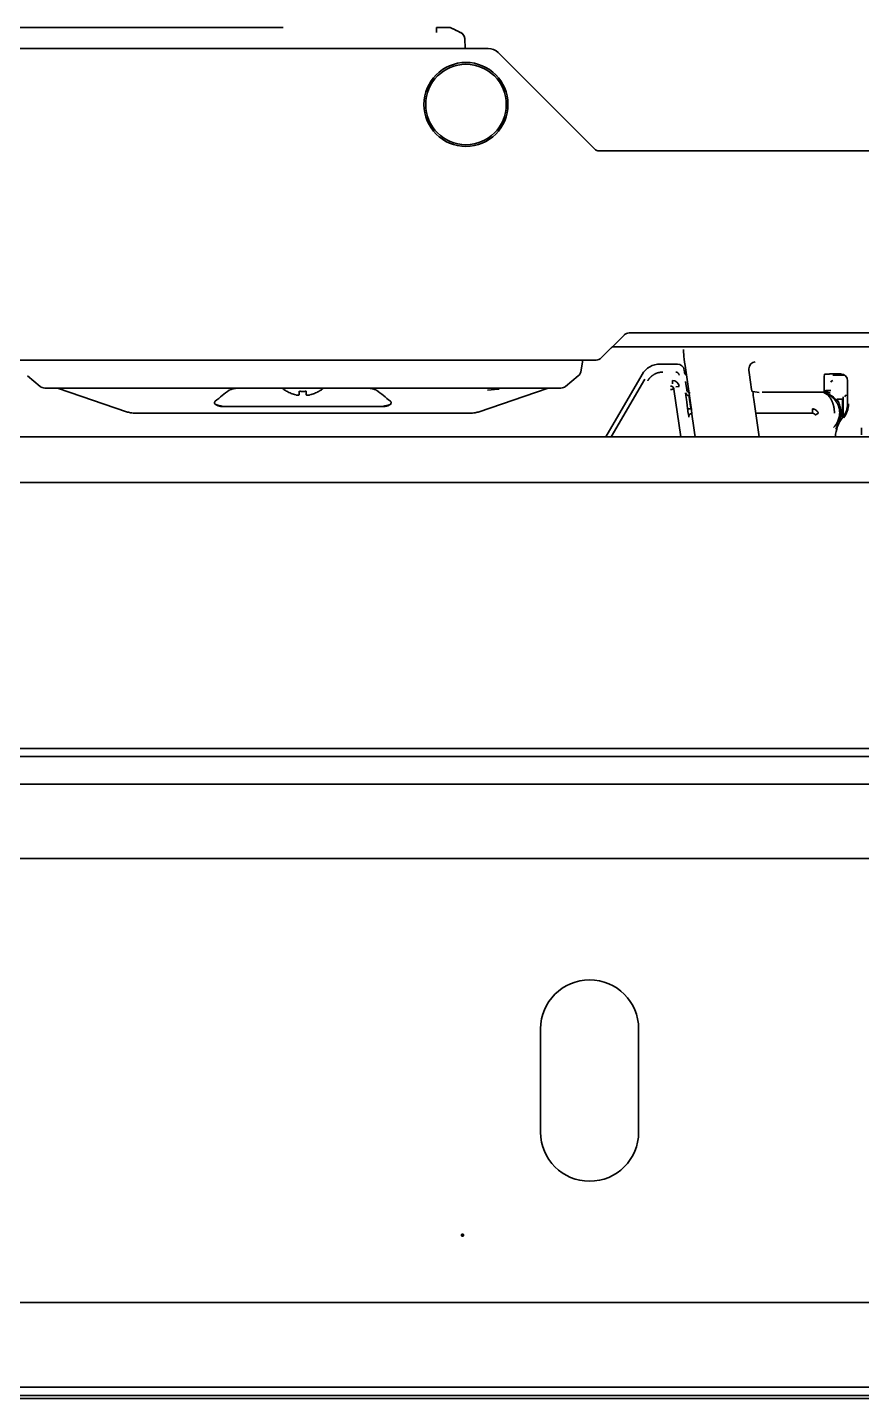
# Model space of a CAD drawing. Extents: x -760 to 4209, y 5795 to 10697.
# Drawn here: x 1966.4 to 2085.5, y 10435.1 to 10630.9 of the extents above; entities that cross this region are included whole.
import ezdxf

# ---------------------------------------------------------------- set-up
doc = ezdxf.new("R2010")
doc.units = 0
doc.header["$LTSCALE"] = 5
doc.layers.add('1', color=7, linetype='CONTINUOUS', true_color=0xffffff)
doc.layers.add('4', color=7, linetype='CONTINUOUS', true_color=0xffffff)

msp = doc.modelspace()

# ---------------------------------------------------------------- linework, layer by layer
at = {"layer": '1', "color": 7, "linetype": 'Continuous', "lineweight": 35}
for p, q in [((1963.32, 10630.92), (1970.64, 10630.92)), ((1977.91, 10630.92), (2002.96, 10630.92)), ((1903.56, 10627.92), (2032.23, 10627.92)), ((2028.87, 10629.33), (2028.94, 10627.92)), ((2033.64, 10627.34), (2047.4, 10613.58)), ((2048.1, 10613.29), (2512.01, 10613.29)), ((2048.35, 10583.71), (2051.63, 10586.99)), ((2507.77, 10587.29), (2052.34, 10587.29)), ((2049.92, 10585.29), (2510.19, 10585.29)), ((2047.64, 10583.42), (1911.76, 10583.42)), ((2045.75, 10583.42), (2045.43, 10581.74)), ((2060.34, 10582.65), (2061.05, 10577.64)), ((1966.43, 10581.16), (1968.26, 10579.65)), ((2043.25, 10579.65), (2045.08, 10581.16)), ((2069.73, 10579.93), (2069.44, 10581.99)), ((2080.25, 10581.39), (2080.4, 10581.39)), ((2080.9, 10581.4), (2081.03, 10581.44)), ((2081.53, 10581.45), (2082.56, 10581.45)), ((2083.55, 10577.16), (2083.55, 10580.45)), ((1971.75, 10579.42), (1968.89, 10579.42)), ((1970.8, 10579.38), (1970.86, 10579.35)), ((1970.86, 10579.35), (1980.58, 10576.03)), ((2039.75, 10579.42), (1971.75, 10579.42)), ((2003.45, 10578.94), (2003.45, 10578.98)), ((2008.05, 10578.98), (2008.05, 10578.94)), ((2030.93, 10576.03), (2040.65, 10579.35)), ((2042.62, 10579.42), (2039.75, 10579.42)), ((2040.65, 10579.35), (2040.71, 10579.38)), ((2070.01, 10578.91), (2069.92, 10578.93)), ((2070.01, 10578.91), (2070.9, 10578.77)), ((2080.2, 10580.41), (2080.2, 10578.86)), ((2017.15, 10576.78), (1994.36, 10576.78)), ((2061.05, 10577.64), (2061.05, 10577.64)), ((2070.91, 10572.43), (2070.16, 10577.78)), ((1981.93, 10575.84), (2029.58, 10575.84)), ((1910.55, 10527.92), (2649.55, 10527.92)), ((2643.55, 10526.79), (1916.05, 10526.79)), ((1916.05, 10522.85), (2643.55, 10522.85)), ((2643.55, 10512.22), (1916.55, 10512.22)), ((2039.71, 10487.9), (2039.71, 10473.14)), ((2053.71, 10473.14), (2053.71, 10487.9)), ((2643.55, 10448.82), (1916.55, 10448.82)), ((1918.55, 10436.75), (2641.55, 10436.75)), ((1918.55, 10435.55), (2641.55, 10435.55)), ((1916.55, 10435.1), (2643.55, 10435.1))]:
    msp.add_line(p, q, dxfattribs=at)
for radius in [6, 5.75]:
    msp.add_circle((2029.05, 10619.92), radius, dxfattribs=at)
for centre, radius, start, end in [((2032.23, 10625.92), 2, 45, 90), ((2048.1, 10614.29), 1, 225, 270), ((2052.34, 10586.29), 1, 90.0002, 135), ((2050.47, 10584.42), 1, 119.989, 135), ((2047.64, 10584.42), 1, 270, 315), ((2044.45, 10581.93), 1, 309.5, 349), ((1968.89, 10580.42), 1, 230.5, 270), ((2005.95, 10583.04), 4.8, 228.9523, 238.4186), ((2005.76, 10582.72), 3.78, 262.3959, 269.9965), ((2005.75, 10582.72), 3.78, 270.0035, 277.6041), ((2005.56, 10583.04), 4.8, 301.5837, 311.0475), ((2042.62, 10580.42), 1, 270, 309.5), ((2080.55, 10577.16), 3, 320.732, 0), ((2080.55, 10577.16), 3.13, 320.732, 0), ((2086.55, 10572.25), 4.75, 140.732, 177.8565), ((2046.71, 10487.9), 7, 0, 180), ((2046.71, 10473.14), 7, 180, 0)]:
    msp.add_arc(centre, radius, start, end, dxfattribs=at)
for centre, major_axis, ratio, start_param, end_param in [((2027.87, 10629.28), (-0.999, -0.052), 0.99998, 3.141593, 4.207329), ((2060.42, 10582.65), (0.32, -2.25), 0.03458, 3.136727, 4.707523), ((2070.37, 10582.17), (-0.353, -0.945), 0.923303, 3.526353, 5.044789), ((2070.43, 10582.12), (-0.757, 0.658), 0.996825, 0.6648, 0.853636), ((2080.26, 10580.41), (0, -1), 0.052408, 3.159046, 4.712389), ((2080.4, 10581.4), (0.5, 0), 0.017455, 4.712389, 6.230825), ((2081.53, 10581.44), (0.5, 0), 0.017455, 1.570796, 3.089233), ((2082.55, 10580.45), (0.447, 0.895), 0.99981, 5.176082, 6.746726), ((1970.56, 10578.92), (0, 0.5), 1, 6.040779, 6.283564), ((2005.75, 10526.56), (0, -56.13), 0.531846, 3.501545, 3.573753), ((2005.75, 10526.56), (0, -56.13), 0.531846, 2.709432, 2.78164), ((2031.09, 10578.92), (-2.94, -0.33), 0.030353, 3.541375, 4.347252), ((2040.95, 10578.92), (0, -0.5), 1, 3.141214, 3.384), ((2069.78, 10579.93), (0.141, -1), 0.051895, 4.705076, 6.267145), ((2070.32, 10577.78), (0.42, -3), 0.051895, 4.31774, 4.705076), ((2005.75, 10595.31), (30.59, 0), 0.652774, 4.288882, 4.330587), ((2005.75, 10595.31), (30.59, 0), 0.652774, 5.094191, 5.137315), ((2064.55, 10577.64), (13.97, -99.25), 0.03458, 4.707523, 4.760049)]:
    msp.add_ellipse(centre, major_axis=major_axis, ratio=ratio, start_param=start_param, end_param=end_param, dxfattribs=at)
for points, knots in [([(1970.64, 10630.92), (1970.76, 10630.92), (1970.89, 10630.92), (1971.14, 10630.92), (1971.26, 10630.92), (1971.46, 10630.92), (1971.53, 10630.92), (1971.66, 10630.92), (1971.73, 10630.92), (1971.93, 10630.92), (1972.07, 10630.92), (1972.49, 10630.92), (1972.77, 10630.92), (1973.36, 10630.92), (1973.67, 10630.92), (1974.13, 10630.92), (1974.29, 10630.92), (1974.49, 10630.92), (1974.53, 10630.92), (1974.61, 10630.92), (1974.73, 10630.92), (1975.17, 10630.92), (1975.58, 10630.92), (1976.07, 10630.92), (1976.24, 10630.92), (1976.57, 10630.92), (1976.73, 10630.92), (1977.07, 10630.92), (1977.23, 10630.92), (1977.57, 10630.92), (1977.74, 10630.92), (1977.91, 10630.92)], [0, 0, 0, 0, 0.0625, 0.0625, 0.125, 0.125, 0.15625, 0.15625, 0.1875, 0.1875, 0.25, 0.25, 0.375, 0.375, 0.5, 0.5, 0.5625, 0.5625, 0.578125, 0.578125, 0.59375, 0.625, 0.75, 0.75, 0.8125, 0.8125, 0.875, 0.875, 0.9375, 0.9375, 1, 1, 1, 1]), ([(2024.84, 10630.92), (2024.9, 10630.92), (2024.95, 10630.92), (2025.04, 10630.92), (2025.06, 10630.92), (2025.12, 10630.92), (2025.15, 10630.92), (2025.23, 10630.92), (2025.28, 10630.92), (2025.39, 10630.92), (2025.44, 10630.92), (2025.54, 10630.92), (2025.59, 10630.92), (2025.67, 10630.92), (2025.69, 10630.92), (2025.74, 10630.92), (2025.76, 10630.92), (2025.83, 10630.92), (2025.88, 10630.92), (2025.96, 10630.92), (2026, 10630.92), (2026.06, 10630.92), (2026.08, 10630.92), (2026.12, 10630.92), (2026.14, 10630.92), (2026.19, 10630.92), (2026.26, 10630.92), (2026.31, 10630.92), (2026.37, 10630.92), (2026.39, 10630.92), (2026.42, 10630.92), (2026.43, 10630.92), (2026.45, 10630.92), (2026.46, 10630.92), (2026.49, 10630.92), (2026.5, 10630.92), (2026.53, 10630.92), (2026.54, 10630.92), (2026.55, 10630.92), (2026.55, 10630.92), (2026.55, 10630.92)], [0, 0, 0, 0, 0.0625, 0.0625, 0.09375, 0.09375, 0.125, 0.125, 0.1875, 0.1875, 0.25, 0.25, 0.3125, 0.3125, 0.34375, 0.34375, 0.375, 0.375, 0.4375, 0.4375, 0.5, 0.5, 0.53125, 0.53125, 0.5625, 0.5625, 0.625, 0.6875, 0.6875, 0.75, 0.75, 0.78125, 0.78125, 0.8125, 0.8125, 0.875, 0.875, 0.9375, 0.9375, 1, 1, 1, 1]), ([(2024.84, 10630.92), (2024.84, 10630.92), (2024.84, 10630.91), (2024.84, 10630.88), (2024.85, 10630.85), (2024.85, 10630.82)], [0, 0, 0, 0, 0.5, 0.5, 1, 1, 1, 1]), ([(2026.55, 10630.92), (2026.63, 10630.92), (2026.7, 10630.91), (2026.85, 10630.88), (2026.92, 10630.85), (2026.99, 10630.82)], [0, 0, 0, 0, 0.5, 0.5, 1, 1, 1, 1]), ([(2028.31, 10630.18), (2028.39, 10630.14), (2028.46, 10630.09), (2028.59, 10629.98), (2028.65, 10629.91), (2028.75, 10629.76), (2028.79, 10629.68), (2028.85, 10629.51), (2028.86, 10629.42), (2028.87, 10629.33)], [0, 0, 0, 0, 0.25, 0.25, 0.5, 0.5, 0.75, 0.75, 1, 1, 1, 1]), ([(1970.8, 10579.38), (1970.75, 10579.39), (1970.71, 10579.4), (1970.67, 10579.41), (1970.67, 10579.41), (1970.67, 10579.41)], [0, 0, 0, 0, 0.940983, 0.940983, 1, 1, 1, 1]), ([(1996.78, 10579.42), (1996.65, 10579.42), (1996.52, 10579.42), (1996.32, 10579.4), (1996.26, 10579.39), (1996.12, 10579.38), (1996.06, 10579.37), (1995.93, 10579.35), (1995.86, 10579.33), (1995.73, 10579.3), (1995.67, 10579.28), (1995.54, 10579.24), (1995.48, 10579.22), (1995.39, 10579.18), (1995.36, 10579.16), (1995.3, 10579.13), (1995.27, 10579.11), (1995.24, 10579.09)], [0, 0, 0, 0, 0.25, 0.25, 0.375, 0.375, 0.5, 0.5, 0.625, 0.625, 0.75, 0.75, 0.875, 0.875, 0.9375, 0.9375, 1, 1, 1, 1]), ([(2003.45, 10578.98), (2003.66, 10578.85), (2003.87, 10578.74), (2004.19, 10578.61), (2004.3, 10578.56), (2004.53, 10578.49), (2004.64, 10578.46), (2004.75, 10578.43)], [0, 0, 0, 0, 0.5, 0.5, 0.75, 0.75, 1, 1, 1, 1]), ([(2005.25, 10578.43), (2005.25, 10578.46), (2005.25, 10578.49), (2005.25, 10578.56), (2005.25, 10578.61), (2005.25, 10578.7), (2005.25, 10578.75), (2005.25, 10578.83), (2005.25, 10578.86), (2005.25, 10578.92), (2005.25, 10578.95), (2005.25, 10578.98)], [0, 0, 0, 0, 0.25, 0.25, 0.5, 0.5, 0.75, 0.75, 0.875, 0.875, 1, 1, 1, 1]), ([(2006.25, 10578.98), (2006.25, 10578.85), (2006.25, 10578.74), (2006.25, 10578.61), (2006.25, 10578.56), (2006.25, 10578.49), (2006.25, 10578.46), (2006.25, 10578.43)], [0, 0, 0, 0, 0.5, 0.5, 0.75, 0.75, 1, 1, 1, 1]), ([(2006.75, 10578.43), (2006.87, 10578.46), (2006.98, 10578.49), (2007.21, 10578.56), (2007.32, 10578.61), (2007.53, 10578.7), (2007.64, 10578.75), (2007.8, 10578.83), (2007.85, 10578.86), (2007.95, 10578.92), (2008, 10578.95), (2008.05, 10578.98)], [0, 0, 0, 0, 0.25, 0.25, 0.5, 0.5, 0.75, 0.75, 0.875, 0.875, 1, 1, 1, 1]), ([(2016.27, 10579.09), (2016.26, 10579.1), (2016.24, 10579.11), (2016.21, 10579.13), (2016.2, 10579.14), (2016.15, 10579.16), (2016.12, 10579.18), (2016.03, 10579.22), (2015.97, 10579.24), (2015.84, 10579.28), (2015.78, 10579.3), (2015.65, 10579.33), (2015.58, 10579.35), (2015.45, 10579.37), (2015.39, 10579.38), (2015.26, 10579.39), (2015.19, 10579.4), (2014.99, 10579.42), (2014.86, 10579.42), (2014.73, 10579.42)], [0, 0, 0, 0, 0.03125, 0.03125, 0.0625, 0.0625, 0.125, 0.125, 0.25, 0.25, 0.375, 0.375, 0.5, 0.5, 0.625, 0.625, 0.75, 0.75, 1, 1, 1, 1]), ([(2040.84, 10579.41), (2040.84, 10579.41), (2040.84, 10579.41), (2040.8, 10579.4), (2040.76, 10579.39), (2040.71, 10579.38)], [0, 0, 0, 0, 0.0591, 0.0591, 1, 1, 1, 1]), ([(1994.36, 10576.78), (1994.29, 10576.78), (1994.15, 10576.78), (1994.01, 10576.8), (1993.87, 10576.83), (1993.8, 10576.84), (1993.7, 10576.87), (1993.67, 10576.88), (1993.62, 10576.9), (1993.6, 10576.9), (1993.57, 10576.92), (1993.55, 10576.92), (1993.51, 10576.94), (1993.47, 10576.96), (1993.41, 10576.99), (1993.38, 10577.01), (1993.34, 10577.04), (1993.33, 10577.05), (1993.3, 10577.07), (1993.29, 10577.08), (1993.26, 10577.1), (1993.25, 10577.12), (1993.22, 10577.14), (1993.21, 10577.15), (1993.19, 10577.18), (1993.18, 10577.2), (1993.17, 10577.22), (1993.17, 10577.23), (1993.16, 10577.24), (1993.16, 10577.25), (1993.15, 10577.27), (1993.15, 10577.29), (1993.15, 10577.32), (1993.15, 10577.32), (1993.15, 10577.34), (1993.15, 10577.35), (1993.15, 10577.37), (1993.16, 10577.39), (1993.16, 10577.41), (1993.17, 10577.42), (1993.18, 10577.44), (1993.18, 10577.44), (1993.19, 10577.47), (1993.2, 10577.48), (1993.23, 10577.51), (1993.24, 10577.52), (1993.25, 10577.53)], [0, 0, 0, 0, 0.125, 0.25, 0.25, 0.375, 0.375, 0.4375, 0.4375, 0.46875, 0.46875, 0.5, 0.5, 0.5625, 0.5625, 0.625, 0.625, 0.65625, 0.65625, 0.6875, 0.6875, 0.71875, 0.71875, 0.75, 0.75, 0.78125, 0.78125, 0.796875, 0.796875, 0.8125, 0.8125, 0.84375, 0.84375, 0.859375, 0.859375, 0.875, 0.875, 0.90625, 0.90625, 0.921875, 0.921875, 0.9375, 0.9375, 0.96875, 0.96875, 1, 1, 1, 1]), ([(2018.26, 10577.53), (2018.27, 10577.52), (2018.28, 10577.51), (2018.3, 10577.49), (2018.31, 10577.48), (2018.32, 10577.47), (2018.32, 10577.46), (2018.33, 10577.44), (2018.34, 10577.42), (2018.35, 10577.4), (2018.35, 10577.39), (2018.36, 10577.38), (2018.36, 10577.37), (2018.36, 10577.34), (2018.36, 10577.33), (2018.36, 10577.29), (2018.36, 10577.28), (2018.35, 10577.24), (2018.34, 10577.23), (2018.33, 10577.2), (2018.32, 10577.18), (2018.3, 10577.16), (2018.29, 10577.14), (2018.26, 10577.12), (2018.25, 10577.11), (2018.21, 10577.07), (2018.19, 10577.05), (2018.13, 10577.01), (2018.1, 10576.99), (2018.05, 10576.97), (2018.04, 10576.96), (2018.01, 10576.95), (2017.99, 10576.94), (2017.91, 10576.9), (2017.85, 10576.88), (2017.74, 10576.85), (2017.71, 10576.84), (2017.64, 10576.83), (2017.61, 10576.82), (2017.5, 10576.8), (2017.43, 10576.79), (2017.29, 10576.78), (2017.22, 10576.78), (2017.15, 10576.78)], [0, 0, 0, 0, 0.03125, 0.03125, 0.046875, 0.046875, 0.0625, 0.0625, 0.09375, 0.09375, 0.109375, 0.109375, 0.125, 0.125, 0.15625, 0.15625, 0.1875, 0.1875, 0.21875, 0.21875, 0.25, 0.25, 0.28125, 0.28125, 0.3125, 0.3125, 0.375, 0.375, 0.4375, 0.4375, 0.46875, 0.46875, 0.5, 0.5, 0.625, 0.625, 0.6875, 0.6875, 0.75, 0.75, 0.875, 0.875, 1, 1, 1, 1]), ([(1980.58, 10576.03), (1980.67, 10576), (1980.85, 10575.95), (1981.17, 10575.89), (1981.54, 10575.85), (1981.8, 10575.84), (1981.93, 10575.84)], [0, 0, 0, 0, 0.226752, 0.472448, 0.732949, 1, 1, 1, 1]), ([(2029.58, 10575.84), (2029.71, 10575.84), (2029.97, 10575.85), (2030.34, 10575.89), (2030.66, 10575.95), (2030.84, 10576), (2030.93, 10576.03)], [0, 0, 0, 0, 0.267051, 0.527552, 0.773248, 1, 1, 1, 1]), ([(2085.53, 10572.73), (2085.53, 10572.79), (2085.53, 10572.86), (2085.53, 10572.94), (2085.53, 10572.95), (2085.53, 10572.99), (2085.53, 10573.03), (2085.53, 10573.11), (2085.53, 10573.17), (2085.53, 10573.21), (2085.53, 10573.22), (2085.53, 10573.25), (2085.53, 10573.27), (2085.53, 10573.33), (2085.54, 10573.38), (2085.54, 10573.45), (2085.54, 10573.47), (2085.54, 10573.52), (2085.54, 10573.54), (2085.54, 10573.59), (2085.54, 10573.62), (2085.54, 10573.66), (2085.54, 10573.67), (2085.54, 10573.69), (2085.54, 10573.7), (2085.54, 10573.72), (2085.54, 10573.73), (2085.54, 10573.73)], [0, 0, 0, 0, 0.125, 0.125, 0.15625, 0.15625, 0.1875, 0.25, 0.3125, 0.3125, 0.34375, 0.34375, 0.375, 0.375, 0.5, 0.5, 0.5625, 0.5625, 0.625, 0.625, 0.75, 0.75, 0.8125, 0.8125, 0.875, 0.875, 1, 1, 1, 1])]:
    msp.add_open_spline(points, degree=3, knots=knots, dxfattribs=at)
for points, degree in [([(2024.84, 10630.82), (2024.84, 10630.18)], 1), ([(2026.99, 10630.82), (2028.31, 10630.18)], 1), ([(2004.75, 10578.43), (2004.8, 10578.42), (2004.88, 10578.41), (2005, 10578.41), (2005.13, 10578.41), (2005.21, 10578.42), (2005.25, 10578.43)], 3), ([(2006.25, 10578.43), (2006.3, 10578.42), (2006.38, 10578.41), (2006.51, 10578.41), (2006.63, 10578.41), (2006.72, 10578.42), (2006.75, 10578.43)], 3)]:
    msp.add_open_spline(points, degree=degree, dxfattribs=at)
at = {"layer": '1', "color": 163, "linetype": 'Continuous', "lineweight": 70}
msp.add_point((2028.55, 10458.42), dxfattribs=at)
msp.add_point((2028.55, 10458.42), dxfattribs=at)
at = {"layer": '4', "color": 7, "linetype": 'Continuous', "lineweight": 35}
for p, q in [((2059.24, 10582.85), (2056.79, 10582.85)), ((2054.19, 10581.36), (2049.04, 10572.43)), ((2049.79, 10572.43), (2054.57, 10580.7)), ((2058.52, 10580), (2058.52, 10580.5)), ((2060.23, 10581.99), (2060.27, 10581.68)), ((2081.42, 10581.24), (2083.17, 10581.24)), ((2058.75, 10579.27), (2059.72, 10572.43)), ((2059.01, 10579.57), (2059.51, 10579.64)), ((2060.57, 10579.18), (2060.41, 10580.35)), ((2080.16, 10578.85), (2071.33, 10578.85)), ((2080.17, 10578.84), (2080.17, 10578.81)), ((2080.42, 10579.09), (2081.17, 10579.09)), ((2082.03, 10577.83), (2082.82, 10577.83)), ((2082.9, 10575.28), (2082.9, 10578.16)), ((2078.52, 10575.82), (2070.44, 10575.82)), ((2078.52, 10575.82), (2078.52, 10576.44)), ((2078.95, 10575.57), (2079.39, 10575.82)), ((2082.09, 10573.88), (2082.03, 10573.88)), ((2245.9, 10572.43), (1922.8, 10572.43)), ((2639.18, 10565.92), (1920.93, 10565.92)), ((2639.18, 10565.92), (1920.93, 10565.92))]:
    msp.add_line(p, q, dxfattribs=at)
for centre, radius, start, end in [((2058.52, 10579.5), 1, 7.9978, 90.0022), ((2079.55, 10575.85), 3, 44.9854, 61.5206), ((2079.55, 10575.85), 2.86, 313.7499, 359.076)]:
    msp.add_arc(centre, radius, start, end, dxfattribs=at)
for centre, major_axis, ratio, start_param, end_param in [((2056.79, 10579.85), (1.5, -2.6), 0.999188, 2.618346, 3.66484), ((2059.24, 10581.85), (0.342, 0.94), 0.99931, 5.201587, 6.632249), ((2059, 10581.2), (-0.171, -0.47), 0.99931, 2.059994, 3.490656), ((2060.75, 10581.7), (-0.47, 0.171), 0.99931, 0.489198, 1.484291), ((2060.77, 10581.75), (0.171, 0.47), 0.99931, 2.059994, 2.990215), ((2081.42, 10580.24), (-0.177, 0.177), 0.998783, 5.498396, 7.067974), ((2060.84, 10575.75), (0.42, -3), 0.017285, 3.174069, 4.458518), ((2060.91, 10578.82), (0.47, -0.171), 0.99931, 3.630791, 5.061453), ((2079.55, 10577.06), (0, -1.81), 0.96827, 2.341391, 2.951684), ((2080.07, 10579.02), (-0.033, -0.197), 0.640804, 0.011372, 0.258928), ((2080.17, 10579), (-0.04, -0.196), 0.561653, 0.010547, 0.345884), ((2080.15, 10579.1), (-0.177, 0.177), 0.998783, 2.356803, 3.926382), ((2060.74, 10576.25), (0.141, -1), 0.017285, 4.458518, 6.263302), ((2061.18, 10576.57), (0.495, 0.067), 0.246669, 3.159603, 4.678851), ((2083.4, 10578.16), (0.177, -0.177), 0.998783, 2.356803, 3.926382), ((2061.37, 10575.32), (0.328, 0.377), 0.999646, 0.850428, 2.425832)]:
    msp.add_ellipse(centre, major_axis=major_axis, ratio=ratio, start_param=start_param, end_param=end_param, dxfattribs=at)
msp.add_open_spline([(2057.16, 10581.7), (2056.84, 10581.7), (2056.2, 10581.53), (2055.63, 10581.2), (2055.17, 10580.74), (2055, 10580.45)], degree=2, dxfattribs=at)
for points, degree, knots in [([(2058.26, 10579.7), (2058.32, 10579.7), (2058.38, 10579.69), (2058.49, 10579.65), (2058.54, 10579.62), (2058.63, 10579.54), (2058.67, 10579.49), (2058.73, 10579.39), (2058.75, 10579.33), (2058.75, 10579.27)], 3, [0, 0, 0, 0, 0.25, 0.25, 0.5, 0.5, 0.75, 0.75, 1, 1, 1, 1]), ([(2058.26, 10579.2), (2058.26, 10579.2), (2058.27, 10579.2), (2058.28, 10579.2), (2058.29, 10579.2), (2058.3, 10579.2), (2058.31, 10579.21), (2058.32, 10579.21), (2058.33, 10579.21), (2058.34, 10579.21), (2058.35, 10579.21), (2058.36, 10579.21), (2058.37, 10579.21), (2058.38, 10579.22), (2058.39, 10579.22), (2058.39, 10579.22), (2058.4, 10579.22), (2058.41, 10579.22), (2058.42, 10579.22), (2058.43, 10579.22), (2058.44, 10579.22), (2058.44, 10579.23), (2058.45, 10579.23), (2058.46, 10579.23), (2058.46, 10579.23), (2058.47, 10579.23), (2058.48, 10579.23), (2058.49, 10579.23), (2058.49, 10579.23), (2058.5, 10579.23), (2058.5, 10579.23), (2058.51, 10579.23), (2058.52, 10579.24), (2058.52, 10579.24), (2058.53, 10579.24), (2058.53, 10579.24), (2058.54, 10579.24), (2058.54, 10579.24), (2058.55, 10579.24), (2058.55, 10579.24), (2058.56, 10579.24), (2058.56, 10579.24), (2058.57, 10579.24), (2058.57, 10579.24), (2058.57, 10579.24), (2058.58, 10579.24), (2058.58, 10579.24), (2058.59, 10579.24), (2058.59, 10579.25), (2058.59, 10579.25), (2058.6, 10579.25), (2058.6, 10579.25), (2058.6, 10579.25), (2058.61, 10579.25), (2058.62, 10579.25), (2058.64, 10579.25), (2058.66, 10579.26), (2058.68, 10579.26), (2058.69, 10579.26), (2058.71, 10579.26), (2058.72, 10579.26), (2058.72, 10579.26), (2058.73, 10579.27), (2058.73, 10579.27), (2058.74, 10579.27), (2058.74, 10579.27), (2058.74, 10579.27), (2058.75, 10579.27), (2058.75, 10579.27), (2058.75, 10579.27), (2058.75, 10579.27), (2058.75, 10579.27), (2058.75, 10579.27), (2058.75, 10579.27), (2058.75, 10579.27), (2058.75, 10579.27)], 3, [0, 0, 0, 0, 0.013849, 0.027532, 0.04105, 0.054402, 0.067589, 0.08061, 0.093466, 0.106155, 0.118679, 0.131037, 0.143228, 0.155253, 0.167113, 0.178805, 0.190332, 0.201692, 0.212886, 0.223914, 0.234775, 0.245469, 0.255998, 0.266359, 0.276554, 0.286583, 0.296445, 0.306141, 0.31567, 0.325032, 0.334228, 0.343258, 0.352121, 0.360818, 0.369348, 0.377712, 0.385909, 0.39394, 0.401805, 0.409504, 0.417036, 0.424402, 0.431602, 0.438636, 0.445504, 0.452206, 0.458742, 0.465112, 0.471316, 0.477355, 0.483227, 0.488935, 0.494477, 0.499853, 0.505064, 0.558103, 0.606799, 0.651139, 0.691116, 0.726733, 0.758006, 0.782867, 0.806574, 0.829104, 0.85043, 0.870523, 0.889362, 0.906936, 0.923257, 0.938362, 0.952323, 0.965258, 0.977343, 0.988824, 1, 1, 1, 1]), ([(2060.57, 10579.18), (2060.57, 10579.18), (2060.57, 10579.18), (2060.58, 10579.18), (2060.58, 10579.18), (2060.58, 10579.18), (2060.58, 10579.18), (2060.58, 10579.18), (2060.58, 10579.18), (2060.59, 10579.19), (2060.59, 10579.19), (2060.59, 10579.19), (2060.59, 10579.19), (2060.6, 10579.19), (2060.6, 10579.19), (2060.6, 10579.19), (2060.61, 10579.2), (2060.61, 10579.2), (2060.62, 10579.2), (2060.62, 10579.2), (2060.63, 10579.2), (2060.63, 10579.21), (2060.64, 10579.21), (2060.64, 10579.21), (2060.65, 10579.21), (2060.66, 10579.22), (2060.66, 10579.22), (2060.67, 10579.22), (2060.68, 10579.23), (2060.68, 10579.23), (2060.69, 10579.23), (2060.7, 10579.24), (2060.71, 10579.24), (2060.72, 10579.24), (2060.72, 10579.25), (2060.73, 10579.25), (2060.74, 10579.26), (2060.75, 10579.26), (2060.76, 10579.26), (2060.77, 10579.27), (2060.78, 10579.27), (2060.79, 10579.28), (2060.8, 10579.28), (2060.81, 10579.29), (2060.81, 10579.29), (2060.81, 10579.29)], 3, [0, 0, 0, 0, 0.02224, 0.044549, 0.066929, 0.08938, 0.111903, 0.134499, 0.157167, 0.179909, 0.202726, 0.225618, 0.248585, 0.271629, 0.294749, 0.317947, 0.341223, 0.364578, 0.388012, 0.411526, 0.43512, 0.458796, 0.482553, 0.506392, 0.530314, 0.554319, 0.578407, 0.60258, 0.626838, 0.651182, 0.675611, 0.700126, 0.724729, 0.749419, 0.774196, 0.799062, 0.824018, 0.849062, 0.874196, 0.899421, 0.924736, 0.950143, 0.973124, 0.996864, 1, 1, 1, 1]), ([(2061.07, 10578.75), (2061.01, 10578.75), (2060.95, 10578.76), (2060.84, 10578.8), (2060.79, 10578.83), (2060.7, 10578.91), (2060.66, 10578.96), (2060.6, 10579.06), (2060.58, 10579.12), (2060.57, 10579.18)], 3, [0, 0, 0, 0, 0.25, 0.25, 0.5, 0.5, 0.75, 0.75, 1, 1, 1, 1]), ([(2079.89, 10578.84), (2079.9, 10578.84), (2079.92, 10578.83), (2079.95, 10578.83), (2079.97, 10578.83), (2080, 10578.83), (2080.01, 10578.83), (2080.02, 10578.82), (2080.03, 10578.82), (2080.04, 10578.82)], 3, [0, 0, 0, 0, 0.338462, 0.338462, 0.666667, 0.666667, 0.871795, 0.871795, 1, 1, 1, 1]), ([(2080.07, 10578.82), (2080.06, 10578.82), (2080.05, 10578.82), (2080.03, 10578.83), (2080.02, 10578.83), (2079.99, 10578.83), (2079.97, 10578.83), (2079.93, 10578.83), (2079.91, 10578.84), (2079.89, 10578.84)], 3, [0, 0, 0, 0, 0.128205, 0.128205, 0.333333, 0.333333, 0.661538, 0.661538, 1, 1, 1, 1]), ([(2080.04, 10578.82), (2080.05, 10578.82), (2080.06, 10578.82), (2080.08, 10578.81), (2080.09, 10578.81), (2080.11, 10578.81), (2080.12, 10578.81), (2080.13, 10578.8), (2080.13, 10578.8), (2080.13, 10578.8)], 3, [0, 0, 0, 0, 0.338462, 0.338462, 0.666667, 0.666667, 0.871795, 0.871795, 1, 1, 1, 1]), ([(2080.04, 10578.82), (2080.04, 10578.82), (2080.05, 10578.82), (2080.06, 10578.82), (2080.07, 10578.81), (2080.08, 10578.81), (2080.09, 10578.81), (2080.1, 10578.81), (2080.11, 10578.8), (2080.12, 10578.8), (2080.13, 10578.8), (2080.14, 10578.8), (2080.15, 10578.79), (2080.16, 10578.79), (2080.17, 10578.79), (2080.18, 10578.79), (2080.2, 10578.78), (2080.21, 10578.78), (2080.22, 10578.78), (2080.23, 10578.77), (2080.24, 10578.77), (2080.25, 10578.77), (2080.26, 10578.76), (2080.27, 10578.76), (2080.28, 10578.76), (2080.29, 10578.75), (2080.3, 10578.75), (2080.31, 10578.75), (2080.32, 10578.74), (2080.33, 10578.74), (2080.34, 10578.74), (2080.35, 10578.73), (2080.37, 10578.73), (2080.38, 10578.73), (2080.39, 10578.72), (2080.4, 10578.72), (2080.41, 10578.71), (2080.42, 10578.71), (2080.43, 10578.71), (2080.44, 10578.7), (2080.45, 10578.7), (2080.46, 10578.69), (2080.47, 10578.69), (2080.48, 10578.68), (2080.49, 10578.68), (2080.5, 10578.67), (2080.51, 10578.67), (2080.52, 10578.67), (2080.54, 10578.66), (2080.55, 10578.66), (2080.56, 10578.65), (2080.57, 10578.65), (2080.58, 10578.64), (2080.59, 10578.64), (2080.6, 10578.63), (2080.61, 10578.63), (2080.62, 10578.62), (2080.63, 10578.62), (2080.64, 10578.61), (2080.65, 10578.61), (2080.66, 10578.6), (2080.67, 10578.6), (2080.68, 10578.59), (2080.69, 10578.58), (2080.7, 10578.58), (2080.71, 10578.57), (2080.72, 10578.57), (2080.74, 10578.56), (2080.75, 10578.56), (2080.76, 10578.55), (2080.77, 10578.54), (2080.78, 10578.54), (2080.79, 10578.53), (2080.8, 10578.53), (2080.81, 10578.52), (2080.82, 10578.51), (2080.83, 10578.51), (2080.84, 10578.5), (2080.85, 10578.49), (2080.86, 10578.49), (2080.87, 10578.48), (2080.88, 10578.47), (2080.89, 10578.47), (2080.9, 10578.46), (2080.91, 10578.45), (2080.92, 10578.45), (2080.93, 10578.44), (2080.94, 10578.43), (2080.95, 10578.43), (2080.96, 10578.42), (2080.97, 10578.41), (2080.98, 10578.41), (2080.99, 10578.4), (2081, 10578.39), (2081.01, 10578.38), (2081.02, 10578.38), (2081.03, 10578.37), (2081.04, 10578.36), (2081.05, 10578.35), (2081.06, 10578.35), (2081.07, 10578.34), (2081.08, 10578.33), (2081.09, 10578.32), (2081.1, 10578.32), (2081.11, 10578.31), (2081.12, 10578.3), (2081.13, 10578.29), (2081.14, 10578.28), (2081.15, 10578.28), (2081.16, 10578.27), (2081.16, 10578.26), (2081.17, 10578.25), (2081.18, 10578.24), (2081.19, 10578.23), (2081.2, 10578.23), (2081.21, 10578.22), (2081.22, 10578.21), (2081.23, 10578.2), (2081.24, 10578.19), (2081.25, 10578.18), (2081.25, 10578.18), (2081.26, 10578.17)], 3, [0, 0, 0, 0, 0.003433, 0.006948, 0.010548, 0.01423, 0.017996, 0.021845, 0.025779, 0.029795, 0.033895, 0.03808, 0.042347, 0.046699, 0.051134, 0.055654, 0.060257, 0.064944, 0.069715, 0.074571, 0.07951, 0.084533, 0.089641, 0.094832, 0.100108, 0.105468, 0.110912, 0.11644, 0.122053, 0.127749, 0.13353, 0.139396, 0.145345, 0.151379, 0.157497, 0.1637, 0.169987, 0.176358, 0.182814, 0.189354, 0.195979, 0.202688, 0.209481, 0.216359, 0.223321, 0.230368, 0.237499, 0.244715, 0.252015, 0.259399, 0.266869, 0.274422, 0.28206, 0.289783, 0.29759, 0.305482, 0.313459, 0.321519, 0.329665, 0.337895, 0.346209, 0.354609, 0.363092, 0.371661, 0.380314, 0.389051, 0.397873, 0.40678, 0.415771, 0.424847, 0.434008, 0.443253, 0.452583, 0.461998, 0.471497, 0.48108, 0.490749, 0.500502, 0.51034, 0.520262, 0.530269, 0.540361, 0.550537, 0.560798, 0.571144, 0.581574, 0.592089, 0.602689, 0.613373, 0.624142, 0.634996, 0.645935, 0.656958, 0.668066, 0.679258, 0.690536, 0.701898, 0.713344, 0.724876, 0.736492, 0.748192, 0.759978, 0.771848, 0.783803, 0.795843, 0.807967, 0.820176, 0.83247, 0.844848, 0.857312, 0.86986, 0.882492, 0.89521, 0.908012, 0.920899, 0.933871, 0.946927, 0.960068, 0.973294, 0.986605, 1, 1, 1, 1]), ([(2080.17, 10578.81), (2080.17, 10578.81), (2080.16, 10578.81), (2080.15, 10578.81), (2080.15, 10578.81), (2080.13, 10578.81), (2080.11, 10578.82), (2080.09, 10578.82), (2080.08, 10578.82), (2080.07, 10578.82)], 3, [0, 0, 0, 0, 0.128205, 0.128205, 0.333333, 0.333333, 0.661538, 0.661538, 1, 1, 1, 1]), ([(2081.08, 10578.67), (2081.08, 10578.67), (2081.08, 10578.67), (2081.04, 10578.69), (2081, 10578.71), (2080.91, 10578.75), (2080.85, 10578.78), (2080.7, 10578.83), (2080.61, 10578.85), (2080.49, 10578.86), (2080.45, 10578.86), (2080.38, 10578.84), (2080.36, 10578.84), (2080.3, 10578.82), (2080.27, 10578.8), (2080.17, 10578.81)], 3, [0, 0, 0, 0, 0.002149, 0.002149, 0.130078, 0.130078, 0.334766, 0.334766, 0.662266, 0.662266, 0.831133, 0.831133, 0.915566, 0.915566, 1, 1, 1, 1]), ([(2060.91, 10578.32), (2060.91, 10578.32), (2060.91, 10578.32), (2060.91, 10578.32), (2060.91, 10578.32), (2060.91, 10578.31), (2060.91, 10578.31), (2060.91, 10578.31), (2060.91, 10578.31), (2060.91, 10578.3), (2060.91, 10578.3), (2060.91, 10578.3), (2060.91, 10578.29), (2060.91, 10578.29), (2060.91, 10578.28), (2060.91, 10578.28), (2060.91, 10578.27), (2060.91, 10578.27), (2060.91, 10578.26), (2060.91, 10578.26), (2060.91, 10578.25), (2060.91, 10578.24), (2060.92, 10578.24), (2060.92, 10578.23), (2060.92, 10578.22), (2060.92, 10578.21), (2060.92, 10578.21), (2060.92, 10578.2), (2060.92, 10578.19), (2060.92, 10578.18), (2060.92, 10578.17), (2060.92, 10578.16), (2060.93, 10578.15), (2060.93, 10578.14), (2060.93, 10578.13), (2060.93, 10578.12), (2060.93, 10578.11), (2060.93, 10578.09), (2060.93, 10578.08), (2060.94, 10578.07), (2060.94, 10578.06), (2060.94, 10578.04), (2060.94, 10578.03), (2060.94, 10578.02), (2060.94, 10578), (2060.95, 10577.99), (2060.95, 10577.97), (2060.95, 10577.96), (2060.95, 10577.94), (2060.95, 10577.93), (2060.96, 10577.91), (2060.96, 10577.9), (2060.96, 10577.88), (2060.96, 10577.86), (2060.97, 10577.84), (2060.97, 10577.83), (2060.97, 10577.81), (2060.97, 10577.79), (2060.98, 10577.77), (2060.98, 10577.75), (2060.98, 10577.73), (2060.99, 10577.71), (2060.99, 10577.69), (2060.99, 10577.67), (2060.99, 10577.65), (2061, 10577.63), (2061, 10577.61), (2061, 10577.59), (2061.01, 10577.57), (2061.01, 10577.54), (2061.01, 10577.52), (2061.02, 10577.5), (2061.02, 10577.47), (2061.02, 10577.45), (2061.03, 10577.43), (2061.03, 10577.4), (2061.03, 10577.38), (2061.04, 10577.35), (2061.04, 10577.33), (2061.05, 10577.3), (2061.05, 10577.28), (2061.05, 10577.25), (2061.06, 10577.22), (2061.06, 10577.2), (2061.06, 10577.17), (2061.07, 10577.14), (2061.07, 10577.11), (2061.08, 10577.09), (2061.08, 10577.06), (2061.09, 10577.03), (2061.09, 10577), (2061.09, 10576.97), (2061.1, 10576.94), (2061.1, 10576.91), (2061.11, 10576.88), (2061.11, 10576.85), (2061.12, 10576.82), (2061.12, 10576.79), (2061.13, 10576.76), (2061.13, 10576.73), (2061.14, 10576.7), (2061.14, 10576.67), (2061.15, 10576.64), (2061.15, 10576.61), (2061.16, 10576.57), (2061.16, 10576.54), (2061.17, 10576.51), (2061.17, 10576.48), (2061.18, 10576.45), (2061.18, 10576.44)], 3, [0, 0, 0, 0, 0.008053, 0.016128, 0.024228, 0.03235, 0.040497, 0.048666, 0.05686, 0.065077, 0.073317, 0.081581, 0.089869, 0.098181, 0.106516, 0.114875, 0.123258, 0.131665, 0.140096, 0.14855, 0.157029, 0.165531, 0.174058, 0.182608, 0.191183, 0.199782, 0.208405, 0.217052, 0.225723, 0.234418, 0.243138, 0.251882, 0.26065, 0.269443, 0.27826, 0.287101, 0.295967, 0.304857, 0.313772, 0.322711, 0.331675, 0.340663, 0.349676, 0.358713, 0.367775, 0.376862, 0.385973, 0.395109, 0.40427, 0.413456, 0.422666, 0.431901, 0.441161, 0.450446, 0.459755, 0.46909, 0.47845, 0.487834, 0.497243, 0.506678, 0.516137, 0.525622, 0.535131, 0.544666, 0.554225, 0.56381, 0.57342, 0.583055, 0.592715, 0.602401, 0.612111, 0.621847, 0.631608, 0.641395, 0.651207, 0.661044, 0.670906, 0.680794, 0.690707, 0.700646, 0.71061, 0.7206, 0.730615, 0.740655, 0.750721, 0.760812, 0.770929, 0.781072, 0.79124, 0.801434, 0.811653, 0.821898, 0.832169, 0.842465, 0.852787, 0.863135, 0.873508, 0.883907, 0.894332, 0.904782, 0.915259, 0.925761, 0.936289, 0.946843, 0.957422, 0.968028, 0.978659, 0.989317, 1, 1, 1, 1]), ([(2081.67, 10575.82), (2081.67, 10575.83), (2081.67, 10575.84), (2081.67, 10575.86), (2081.67, 10575.89), (2081.67, 10575.91), (2081.67, 10575.93), (2081.67, 10575.95), (2081.67, 10575.98), (2081.66, 10576), (2081.66, 10576.02), (2081.66, 10576.05), (2081.66, 10576.07), (2081.66, 10576.09), (2081.66, 10576.12), (2081.66, 10576.14), (2081.66, 10576.16), (2081.65, 10576.19), (2081.65, 10576.21), (2081.65, 10576.23), (2081.65, 10576.26), (2081.65, 10576.28), (2081.64, 10576.3), (2081.64, 10576.33), (2081.64, 10576.35), (2081.63, 10576.38), (2081.63, 10576.4), (2081.63, 10576.42), (2081.62, 10576.45), (2081.62, 10576.47), (2081.62, 10576.49), (2081.61, 10576.52), (2081.61, 10576.54), (2081.61, 10576.57), (2081.6, 10576.59), (2081.6, 10576.62), (2081.59, 10576.64), (2081.59, 10576.66), (2081.58, 10576.69), (2081.58, 10576.71), (2081.57, 10576.74), (2081.57, 10576.76), (2081.56, 10576.78), (2081.56, 10576.81), (2081.55, 10576.83), (2081.55, 10576.86), (2081.54, 10576.88), (2081.54, 10576.9), (2081.53, 10576.93), (2081.52, 10576.95), (2081.52, 10576.98), (2081.51, 10577), (2081.5, 10577.02), (2081.5, 10577.05), (2081.49, 10577.07), (2081.48, 10577.09), (2081.48, 10577.12), (2081.47, 10577.14), (2081.46, 10577.17), (2081.45, 10577.19), (2081.45, 10577.21), (2081.44, 10577.23), (2081.43, 10577.26), (2081.42, 10577.28), (2081.42, 10577.3), (2081.41, 10577.33), (2081.4, 10577.35), (2081.39, 10577.37), (2081.38, 10577.39), (2081.37, 10577.42), (2081.36, 10577.44), (2081.35, 10577.46), (2081.34, 10577.48), (2081.34, 10577.5), (2081.33, 10577.52), (2081.32, 10577.55), (2081.3, 10577.58), (2081.29, 10577.61), (2081.26, 10577.65), (2081.24, 10577.7), (2081.22, 10577.74), (2081.2, 10577.78), (2081.18, 10577.81), (2081.16, 10577.85), (2081.14, 10577.89), (2081.12, 10577.92), (2081.1, 10577.96), (2081.08, 10577.99), (2081.05, 10578.02), (2081.03, 10578.05), (2081.01, 10578.07), (2080.99, 10578.1), (2080.98, 10578.12), (2080.97, 10578.13), (2080.95, 10578.14), (2080.94, 10578.16), (2080.93, 10578.17), (2080.92, 10578.18), (2080.91, 10578.2), (2080.9, 10578.21), (2080.89, 10578.22), (2080.89, 10578.23), (2080.88, 10578.24), (2080.87, 10578.25), (2080.86, 10578.26), (2080.86, 10578.26), (2080.85, 10578.27), (2080.85, 10578.28), (2080.84, 10578.29), (2080.84, 10578.29), (2080.83, 10578.3), (2080.83, 10578.3), (2080.82, 10578.31), (2080.82, 10578.31), (2080.82, 10578.31), (2080.82, 10578.32), (2080.81, 10578.32), (2080.81, 10578.32), (2080.81, 10578.32)], 3, [0, 0, 0, 0, 0.00561, 0.011244, 0.016903, 0.022586, 0.028295, 0.034029, 0.039789, 0.045574, 0.051385, 0.057222, 0.063086, 0.068976, 0.074892, 0.080836, 0.086806, 0.092804, 0.098829, 0.104881, 0.110961, 0.117069, 0.123205, 0.129369, 0.135561, 0.141782, 0.148031, 0.154309, 0.160616, 0.166952, 0.173318, 0.179712, 0.186137, 0.192591, 0.199074, 0.205588, 0.212131, 0.218705, 0.225309, 0.231944, 0.238609, 0.245305, 0.252031, 0.258789, 0.265577, 0.272397, 0.279248, 0.286131, 0.293045, 0.29999, 0.306968, 0.313977, 0.321018, 0.328091, 0.335197, 0.342335, 0.349505, 0.356707, 0.363942, 0.37121, 0.378511, 0.385844, 0.393211, 0.40061, 0.408043, 0.415509, 0.423008, 0.43054, 0.438107, 0.445706, 0.45334, 0.461007, 0.468708, 0.476442, 0.484211, 0.492014, 0.499851, 0.516498, 0.533147, 0.549797, 0.566448, 0.583101, 0.599756, 0.616412, 0.633069, 0.649728, 0.666389, 0.683051, 0.699715, 0.71638, 0.733047, 0.749715, 0.759731, 0.769706, 0.77964, 0.789536, 0.799394, 0.809216, 0.819003, 0.828755, 0.838475, 0.848164, 0.857822, 0.867452, 0.877054, 0.88663, 0.896182, 0.905709, 0.915215, 0.9247, 0.934166, 0.943613, 0.953044, 0.96246, 0.971862, 0.981252, 0.990631, 1, 1, 1, 1]), ([(2081.26, 10578.17), (2081.26, 10578.17), (2081.26, 10578.17), (2081.26, 10578.17), (2081.26, 10578.17), (2081.26, 10578.17), (2081.26, 10578.17), (2081.26, 10578.17), (2081.27, 10578.17), (2081.27, 10578.16), (2081.27, 10578.16), (2081.27, 10578.16), (2081.28, 10578.16), (2081.28, 10578.16), (2081.28, 10578.15), (2081.28, 10578.15), (2081.29, 10578.15), (2081.29, 10578.15), (2081.29, 10578.14), (2081.3, 10578.14), (2081.3, 10578.14), (2081.31, 10578.14), (2081.31, 10578.13), (2081.31, 10578.13), (2081.32, 10578.12), (2081.32, 10578.12), (2081.33, 10578.12), (2081.33, 10578.11), (2081.34, 10578.11), (2081.34, 10578.1), (2081.35, 10578.1), (2081.35, 10578.1), (2081.36, 10578.09), (2081.37, 10578.09), (2081.37, 10578.08), (2081.38, 10578.07), (2081.38, 10578.07), (2081.39, 10578.06), (2081.4, 10578.06), (2081.41, 10578.05), (2081.41, 10578.05), (2081.42, 10578.04), (2081.43, 10578.03), (2081.43, 10578.03), (2081.44, 10578.02), (2081.45, 10578.01), (2081.46, 10578.01), (2081.47, 10578), (2081.47, 10577.99), (2081.48, 10577.98), (2081.49, 10577.98), (2081.5, 10577.97), (2081.51, 10577.96), (2081.52, 10577.95), (2081.52, 10577.94), (2081.53, 10577.93), (2081.54, 10577.93), (2081.55, 10577.92), (2081.56, 10577.91), (2081.57, 10577.9), (2081.58, 10577.89), (2081.59, 10577.88), (2081.6, 10577.87), (2081.61, 10577.86), (2081.62, 10577.85), (2081.63, 10577.84), (2081.64, 10577.83), (2081.65, 10577.81), (2081.66, 10577.8), (2081.67, 10577.79), (2081.68, 10577.78), (2081.69, 10577.77), (2081.7, 10577.76), (2081.71, 10577.74), (2081.73, 10577.73), (2081.74, 10577.72), (2081.75, 10577.7), (2081.76, 10577.69), (2081.77, 10577.68), (2081.78, 10577.66), (2081.79, 10577.65), (2081.8, 10577.64), (2081.81, 10577.62), (2081.83, 10577.61), (2081.84, 10577.59), (2081.85, 10577.58), (2081.86, 10577.56), (2081.87, 10577.55), (2081.88, 10577.53), (2081.89, 10577.51), (2081.91, 10577.5), (2081.92, 10577.48), (2081.93, 10577.46), (2081.94, 10577.45), (2081.95, 10577.43), (2081.96, 10577.41), (2081.97, 10577.39), (2082, 10577.36), (2082.03, 10577.3), (2082.07, 10577.23), (2082.11, 10577.15), (2082.15, 10577.07), (2082.18, 10576.99), (2082.22, 10576.91), (2082.25, 10576.83), (2082.28, 10576.75), (2082.3, 10576.66), (2082.33, 10576.57), (2082.35, 10576.49), (2082.37, 10576.4), (2082.38, 10576.31), (2082.39, 10576.22), (2082.4, 10576.13), (2082.41, 10576.04), (2082.42, 10575.95), (2082.42, 10575.88), (2082.42, 10575.83), (2082.42, 10575.82), (2082.42, 10575.81)], 3, [0, 0, 0, 0, 0.004093, 0.008184, 0.012275, 0.016367, 0.02046, 0.024557, 0.028656, 0.032761, 0.036871, 0.040987, 0.045112, 0.049244, 0.053386, 0.057539, 0.061702, 0.065878, 0.070067, 0.074271, 0.078489, 0.082723, 0.086974, 0.091242, 0.09553, 0.099836, 0.104162, 0.10851, 0.11288, 0.117272, 0.121687, 0.126127, 0.130592, 0.135082, 0.139599, 0.144143, 0.148715, 0.153316, 0.157946, 0.162605, 0.167296, 0.172018, 0.176771, 0.181557, 0.186377, 0.19123, 0.196117, 0.201039, 0.205997, 0.21099, 0.216021, 0.221088, 0.226192, 0.231335, 0.236517, 0.241737, 0.246997, 0.252297, 0.257637, 0.263018, 0.26844, 0.273904, 0.27941, 0.284958, 0.29055, 0.296184, 0.301862, 0.307584, 0.313351, 0.319162, 0.325018, 0.33092, 0.336867, 0.34286, 0.348899, 0.354985, 0.361118, 0.367298, 0.373525, 0.3798, 0.386123, 0.392494, 0.398914, 0.405383, 0.4119, 0.418467, 0.425083, 0.431749, 0.438464, 0.44523, 0.452046, 0.458913, 0.46583, 0.472798, 0.479818, 0.486889, 0.494011, 0.501185, 0.529266, 0.557111, 0.58474, 0.61217, 0.639421, 0.666513, 0.693465, 0.720297, 0.747029, 0.773684, 0.800281, 0.826841, 0.853386, 0.879937, 0.906515, 0.93314, 0.959835, 0.98662, 0.993341, 1, 1, 1, 1]), ([(2081.68, 10577.97), (2081.69, 10577.96), (2081.7, 10577.95), (2081.73, 10577.92), (2081.74, 10577.9), (2081.79, 10577.86), (2081.82, 10577.82), (2081.87, 10577.76), (2081.89, 10577.73), (2081.92, 10577.7)], 3, [0, 0, 0, 0, 0.128205, 0.128205, 0.333333, 0.333333, 0.661538, 0.661538, 1, 1, 1, 1]), ([(2082.03, 10577.83), (2082, 10577.8), (2081.97, 10577.77), (2081.93, 10577.72), (2081.92, 10577.7), (2081.92, 10577.7)], 3, [0, 0, 0, 0, 0.5, 0.5, 1, 1, 1, 1]), ([(2082.03, 10573.88), (2082.15, 10574.11), (2082.26, 10574.31), (2082.43, 10574.74), (2082.49, 10574.96), (2082.56, 10575.32), (2082.58, 10575.45), (2082.59, 10575.68), (2082.6, 10575.77), (2082.6, 10575.94), (2082.59, 10576.03), (2082.58, 10576.25), (2082.56, 10576.39), (2082.49, 10576.75), (2082.43, 10576.96), (2082.26, 10577.39), (2082.15, 10577.59), (2082.03, 10577.83)], 3, [0, 0, 0, 0, 0.169231, 0.169231, 0.333333, 0.333333, 0.435897, 0.435897, 0.5, 0.5, 0.564103, 0.564103, 0.666667, 0.666667, 0.830769, 0.830769, 1, 1, 1, 1]), ([(2082.82, 10577.83), (2082.82, 10577.6), (2082.81, 10577.34), (2082.81, 10577.23), (2082.81, 10577.09), (2082.81, 10577.01), (2082.81, 10576.69), (2082.81, 10576.61), (2082.81, 10576.48), (2082.81, 10576.37), (2082.8, 10576.1), (2082.8, 10575.66), (2082.81, 10575.38), (2082.81, 10575.28), (2082.81, 10575.15)], 2, [0, 0, 0, 0.18302, 0.18302, 0.27453, 0.27453, 0.366041, 0.457551, 0.457551, 0.549061, 0.549061, 0.732081, 0.915101, 0.915101, 1, 1, 1]), ([(2078.52, 10576.44), (2078.52, 10576.44), (2078.53, 10576.44), (2078.55, 10576.44), (2078.56, 10576.44), (2078.58, 10576.44), (2078.59, 10576.44), (2078.6, 10576.44), (2078.62, 10576.44), (2078.63, 10576.43), (2078.64, 10576.43), (2078.66, 10576.43), (2078.67, 10576.43), (2078.68, 10576.43), (2078.7, 10576.42), (2078.71, 10576.42), (2078.72, 10576.42), (2078.74, 10576.41), (2078.75, 10576.41), (2078.76, 10576.41), (2078.78, 10576.4), (2078.79, 10576.4), (2078.8, 10576.39), (2078.82, 10576.39), (2078.83, 10576.38), (2078.84, 10576.38), (2078.86, 10576.37), (2078.87, 10576.36), (2078.88, 10576.36), (2078.89, 10576.35), (2078.91, 10576.35), (2078.92, 10576.34), (2078.93, 10576.33), (2078.94, 10576.33), (2078.96, 10576.32), (2078.97, 10576.31), (2078.98, 10576.3), (2078.99, 10576.29), (2079.01, 10576.29), (2079.02, 10576.28), (2079.03, 10576.27), (2079.05, 10576.26), (2079.07, 10576.24), (2079.09, 10576.22), (2079.12, 10576.2), (2079.14, 10576.18), (2079.16, 10576.15), (2079.18, 10576.13), (2079.21, 10576.1), (2079.23, 10576.08), (2079.25, 10576.05), (2079.27, 10576.03), (2079.29, 10576), (2079.3, 10575.97), (2079.32, 10575.94), (2079.34, 10575.91), (2079.35, 10575.88), (2079.37, 10575.85), (2079.38, 10575.83), (2079.39, 10575.82)], 3, [0, 0, 0, 0, 0.012427, 0.024813, 0.037161, 0.049477, 0.061762, 0.07402, 0.086256, 0.098471, 0.110671, 0.122858, 0.135037, 0.14721, 0.159382, 0.171555, 0.183734, 0.195922, 0.208123, 0.220341, 0.232578, 0.244839, 0.257126, 0.269444, 0.281796, 0.294186, 0.306616, 0.319091, 0.331613, 0.344186, 0.356813, 0.369497, 0.382242, 0.39505, 0.407926, 0.420871, 0.433889, 0.446983, 0.460155, 0.473409, 0.486747, 0.500172, 0.528755, 0.557316, 0.585882, 0.614477, 0.643126, 0.671855, 0.700689, 0.729652, 0.758769, 0.788063, 0.817559, 0.847278, 0.877243, 0.907477, 0.938001, 0.968835, 1, 1, 1, 1]), ([(2078.95, 10575.57), (2078.95, 10575.57), (2078.95, 10575.58), (2078.94, 10575.59), (2078.94, 10575.59), (2078.93, 10575.6), (2078.93, 10575.61), (2078.92, 10575.62), (2078.91, 10575.63), (2078.91, 10575.64), (2078.9, 10575.65), (2078.89, 10575.66), (2078.88, 10575.67), (2078.87, 10575.68), (2078.86, 10575.69), (2078.85, 10575.7), (2078.84, 10575.71), (2078.82, 10575.72), (2078.81, 10575.72), (2078.8, 10575.73), (2078.78, 10575.74), (2078.77, 10575.75), (2078.74, 10575.77), (2078.72, 10575.78), (2078.69, 10575.79), (2078.67, 10575.8), (2078.64, 10575.8), (2078.62, 10575.81), (2078.6, 10575.81), (2078.58, 10575.81), (2078.56, 10575.82), (2078.54, 10575.82), (2078.53, 10575.82), (2078.52, 10575.82)], 3, [0, 0, 0, 0, 0.016745, 0.034335, 0.052777, 0.072075, 0.092233, 0.113256, 0.135147, 0.15791, 0.181547, 0.20606, 0.231452, 0.257724, 0.284879, 0.312918, 0.341843, 0.371654, 0.402354, 0.433943, 0.466422, 0.499792, 0.556279, 0.610544, 0.662591, 0.712426, 0.760055, 0.805485, 0.848725, 0.889784, 0.928674, 0.965407, 1, 1, 1, 1]), ([(2081.82, 10573.59), (2081.83, 10573.61), (2081.84, 10573.62), (2081.86, 10573.65), (2081.88, 10573.67), (2081.92, 10573.72), (2081.94, 10573.75), (2081.99, 10573.82), (2082.01, 10573.85), (2082.03, 10573.88)], 3, [0, 0, 0, 0, 0.128205, 0.128205, 0.333333, 0.333333, 0.661538, 0.661538, 1, 1, 1, 1])]:
    msp.add_open_spline(points, degree=degree, knots=knots, dxfattribs=at)
msp.add_rational_spline([(2060.57, 10579.18), (2060.63, 10578.75), (2061.07, 10578.75)], [0.999987337877, 0.755063139185, 1], degree=2, dxfattribs=at)

doc.saveas('drawing.dxf')
